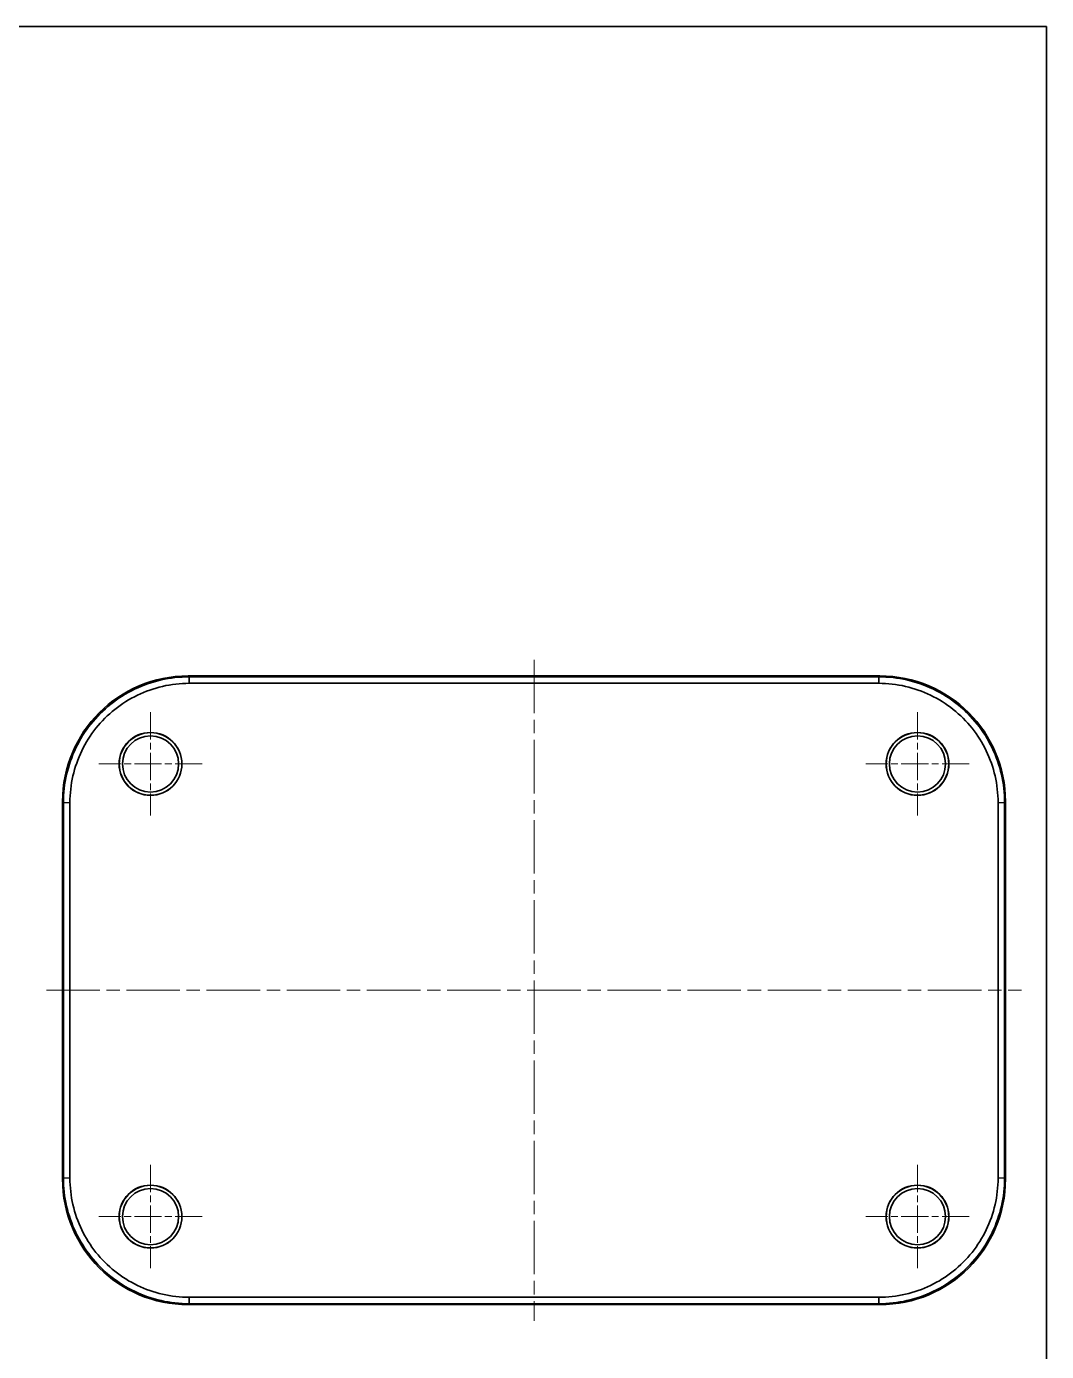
# Model space of a CAD drawing. Header units: millimetres. Extents: x 22 to 3190, y 12 to 574.
# Drawn here: x 1042.5 to 1204.8, y 222.7 to 433.5 of the extents above; entities that cross this region are included whole.
import ezdxf

# ---------------------------------------------------------------- set-up
doc = ezdxf.new("R2010")
doc.units = ezdxf.units.MM
doc.header["$LTSCALE"] = 1.5
doc.linetypes.add('CHAIN', pattern=[0.3543, 0.2362, -0.0295, 0.0591, -0.0295])
for name, color, linetype, lineweight in [('Border (ISO)', 7, 'Continuous', 35), ('Visible (ISO)', 7, 'Continuous', 35), ('Visible Narrow (ISO)', 7, 'Continuous', 25)]:
    doc.layers.add(name, color=color, linetype=linetype, lineweight=lineweight)
doc.layers.add('Center Mark (ISO)', color=7, linetype='Continuous', lineweight=18, true_color=0x80ffff)
doc.layers.add('Centerline (ISO)', color=7, linetype='Continuous', lineweight=18, true_color=0x80ffff)

# ---------------------------------------------------------------- blocks, each defined once
blk = doc.blocks.new('図面枠 tk図枠')
at = {"layer": 'Border (ISO)'}
for p, q in [((14.5, 289), (405.5, 289)), ((405.5, 289), (405.5, 8))]:
    blk.add_line(p, q, dxfattribs=at)

msp = doc.modelspace()

# ---------------------------------------------------------------- linework, layer by layer
at = {"layer": 'Center Mark (ISO)', "linetype": 'CHAIN', "ltscale": 12.176631}
for p, q in [((1062.2229, 324.4212), (1062.2229, 307.9841)), ((1184.2229, 324.4212), (1184.2229, 307.9841)), ((1070.4415, 316.2027), (1054.0044, 316.2027)), ((1192.4415, 316.2027), (1176.0044, 316.2027)), ((1062.2229, 252.4212), (1062.2229, 235.9841)), ((1184.2229, 252.4212), (1184.2229, 235.9841)), ((1070.4415, 244.2027), (1054.0044, 244.2027)), ((1192.4415, 244.2027), (1176.0044, 244.2027))]:
    msp.add_line(p, q, dxfattribs=at)
at = {"layer": 'Centerline (ISO)', "linetype": 'CHAIN', "ltscale": 23.990969}
for p, q in [((1123.2229, 332.7781), (1123.2229, 227.6273)), ((1045.6475, 280.2027), (1200.7983, 280.2027))]:
    msp.add_line(p, q, dxfattribs=at)
at = {"layer": 'Visible (ISO)'}
for p, q in [((1178.2351, 330.2027), (1068.2107, 330.2027)), ((1068.3854, 330.063), (1068.3505, 330.063)), ((1178.0605, 330.063), (1068.3854, 330.063)), ((1068.3854, 329.0281), (1178.0605, 329.0281)), ((1178.0954, 330.063), (1178.0605, 330.063)), ((1048.2229, 310.2148), (1048.2229, 250.1905)), ((1048.3626, 310.0751), (1048.3626, 310.0402)), ((1048.3626, 310.0402), (1048.3626, 250.3651)), ((1049.3975, 250.3651), (1049.3975, 310.0402)), ((1197.0483, 310.0402), (1197.0483, 250.3651)), ((1198.0832, 310.0402), (1198.0832, 310.0751)), ((1198.0832, 250.3651), (1198.0832, 310.0402)), ((1198.2229, 250.1905), (1198.2229, 310.2148)), ((1048.3626, 250.3651), (1048.3626, 250.3302)), ((1198.0832, 250.3302), (1198.0832, 250.3651)), ((1068.2107, 230.2027), (1178.2351, 230.2027)), ((1068.3505, 230.3424), (1068.3854, 230.3424)), ((1178.0605, 231.3773), (1068.3854, 231.3773)), ((1068.3854, 230.3424), (1178.0605, 230.3424)), ((1178.0605, 230.3424), (1178.0954, 230.3424))]:
    msp.add_line(p, q, dxfattribs=at)
for centre, radius in [((1062.2229, 316.2027), 5), ((1062.2229, 316.2027), 4.9773), ((1062.2229, 316.2027), 4.4686), ((1184.2229, 316.2027), 5), ((1184.2229, 316.2027), 4.9773), ((1184.2229, 316.2027), 4.4686), ((1062.2229, 244.2027), 5), ((1062.2229, 244.2027), 4.9773), ((1184.2229, 244.2027), 5), ((1184.2229, 244.2027), 4.9773), ((1062.2229, 244.2027), 4.4686), ((1184.2229, 244.2027), 4.4686)]:
    msp.add_circle(centre, radius, dxfattribs=at)
for centre, major_axis in [((1068.2351, 310.1905), (-14.1594, 14.1594)), ((1178.2107, 310.1905), (14.1594, 14.1594)), ((1068.2351, 250.2149), (-14.1594, -14.1594)), ((1178.2107, 250.2149), (14.1594, -14.1594))]:
    msp.add_ellipse(centre, major_axis=major_axis, ratio=0.99878277, start_param=5.49839613, end_param=7.06797448, dxfattribs=at)
for points, knots in [([(1068.3505, 330.063), (1065.3604, 330.063), (1059.3796, 328.7), (1053.3898, 323.9193), (1049.389, 317.5459), (1048.3626, 313.0652), (1048.3626, 310.0751)], [-0.7830483, -0.7830483, -0.7830483, -0.7830483, -0.33559213, 0.11186404, 0.33559213, 0.7830483, 0.7830483, 0.7830483, 0.7830483]), ([(1049.3976, 310.0733), (1049.4025, 312.909), (1050.3812, 317.1548), (1054.1759, 323.1921), (1059.8496, 327.7232), (1065.5166, 329.0231), (1068.3523, 329.028)], [-0.7830483, -0.7830483, -0.7830483, -0.7830483, -0.33559213, -0.11186404, 0.33559213, 0.7830483, 0.7830483, 0.7830483, 0.7830483]), ([(1068.3523, 329.028), (1068.3578, 329.028), (1068.3633, 329.028), (1068.3743, 329.0281), (1068.3798, 329.0281), (1068.3854, 329.0281)], [-0.00330977878, -0.00330977878, -0.00330977878, -0.00330977878, -0.0016548894, -0.0016548894, 0, 0, 0, 0]), ([(1178.0605, 329.0281), (1178.066, 329.0281), (1178.0715, 329.0281), (1178.0826, 329.028), (1178.0881, 329.028), (1178.0936, 329.028)], [-0.00330977882, -0.00330977882, -0.00330977882, -0.00330977882, -0.00165488941, -0.00165488941, 0, 0, 0, 0]), ([(1178.0936, 329.028), (1180.9293, 329.0231), (1185.175, 328.0444), (1191.2124, 324.2497), (1195.7435, 318.576), (1197.0434, 312.909), (1197.0483, 310.0733)], [-0.7830483, -0.7830483, -0.7830483, -0.7830483, -0.33559213, -0.11186404, 0.33559213, 0.7830483, 0.7830483, 0.7830483, 0.7830483]), ([(1198.0832, 310.0751), (1198.0832, 313.0652), (1196.7203, 319.046), (1191.9396, 325.0358), (1185.5662, 329.0366), (1181.0855, 330.063), (1178.0954, 330.063)], [-0.7830483, -0.7830483, -0.7830483, -0.7830483, -0.33559213, 0.11186404, 0.33559213, 0.7830483, 0.7830483, 0.7830483, 0.7830483]), ([(1049.3975, 310.0402), (1049.3975, 310.0458), (1049.3975, 310.0513), (1049.3975, 310.0623), (1049.3976, 310.0678), (1049.3976, 310.0733)], [-0.00330977881, -0.00330977881, -0.00330977881, -0.00330977881, -0.00165488941, -0.00165488941, 0, 0, 0, 0]), ([(1197.0483, 310.0733), (1197.0483, 310.0678), (1197.0483, 310.0623), (1197.0483, 310.0513), (1197.0483, 310.0458), (1197.0483, 310.0402)], [-0.00330977878, -0.00330977878, -0.00330977878, -0.00330977878, -0.00165488939, -0.00165488939, 0, 0, 0, 0]), ([(1048.3626, 250.3302), (1048.3626, 247.3401), (1049.7256, 241.3593), (1054.5063, 235.3695), (1060.8797, 231.3687), (1065.3604, 230.3424), (1068.3505, 230.3424)], [-0.7830483, -0.7830483, -0.7830483, -0.7830483, -0.33559213, 0.11186404, 0.33559213, 0.7830483, 0.7830483, 0.7830483, 0.7830483]), ([(1049.3976, 250.332), (1049.3976, 250.3375), (1049.3975, 250.343), (1049.3975, 250.3541), (1049.3975, 250.3596), (1049.3975, 250.3651)], [-0.00330977879, -0.00330977879, -0.00330977879, -0.00330977879, -0.0016548894, -0.0016548894, 0, 0, 0, 0]), ([(1068.3523, 231.3773), (1065.5166, 231.3822), (1061.2708, 232.361), (1055.2335, 236.1556), (1050.7024, 241.8293), (1049.4025, 247.4963), (1049.3976, 250.332)], [-0.7830483, -0.7830483, -0.7830483, -0.7830483, -0.33559213, -0.11186404, 0.33559213, 0.7830483, 0.7830483, 0.7830483, 0.7830483]), ([(1197.0483, 250.332), (1197.0434, 247.4963), (1195.7435, 241.8293), (1191.2124, 236.1556), (1185.175, 232.361), (1180.9293, 231.3822), (1178.0936, 231.3773)], [-0.7830483, -0.7830483, -0.7830483, -0.7830483, -0.33559213, 0.11186404, 0.33559213, 0.7830483, 0.7830483, 0.7830483, 0.7830483]), ([(1178.0954, 230.3424), (1181.0855, 230.3424), (1185.5662, 231.3687), (1191.9396, 235.3695), (1196.7203, 241.3593), (1198.0832, 247.3401), (1198.0832, 250.3302)], [-0.7830483, -0.7830483, -0.7830483, -0.7830483, -0.33559213, -0.11186404, 0.33559213, 0.7830483, 0.7830483, 0.7830483, 0.7830483]), ([(1197.0483, 250.3651), (1197.0483, 250.3596), (1197.0483, 250.3541), (1197.0483, 250.343), (1197.0483, 250.3375), (1197.0483, 250.332)], [-0.00330977881, -0.00330977881, -0.00330977881, -0.00330977881, -0.00165488941, -0.00165488941, 0, 0, 0, 0]), ([(1068.3854, 231.3773), (1068.3798, 231.3773), (1068.3743, 231.3773), (1068.3633, 231.3773), (1068.3578, 231.3773), (1068.3523, 231.3773)], [-0.00330977882, -0.00330977882, -0.00330977882, -0.00330977882, -0.00165488941, -0.00165488941, 0, 0, 0, 0]), ([(1178.0936, 231.3773), (1178.0881, 231.3773), (1178.0826, 231.3773), (1178.0715, 231.3773), (1178.066, 231.3773), (1178.0605, 231.3773)], [-0.00330977879, -0.00330977879, -0.00330977879, -0.00330977879, -0.00165488939, -0.00165488939, 0, 0, 0, 0])]:
    msp.add_open_spline(points, degree=3, knots=knots, dxfattribs=at)
at = {"layer": 'Visible Narrow (ISO)'}
for p, q in [((1068.3505, 330.063), (1068.2107, 330.2027)), ((1068.3523, 329.028), (1068.3505, 330.063)), ((1068.3854, 330.063), (1068.3854, 329.0281)), ((1178.0605, 329.0281), (1178.0605, 330.063)), ((1178.0954, 330.063), (1178.0936, 329.028)), ((1178.2351, 330.2027), (1178.0954, 330.063)), ((1048.2229, 310.2148), (1048.3626, 310.0751)), ((1048.3626, 310.0751), (1049.3976, 310.0733)), ((1049.3975, 310.0402), (1048.3626, 310.0402)), ((1197.0483, 310.0733), (1198.0832, 310.0751)), ((1198.0832, 310.0402), (1197.0483, 310.0402)), ((1198.0832, 310.0751), (1198.2229, 310.2148)), ((1048.3626, 250.3302), (1048.2229, 250.1905)), ((1048.3626, 250.3651), (1049.3975, 250.3651)), ((1049.3976, 250.332), (1048.3626, 250.3302)), ((1197.0483, 250.3651), (1198.0832, 250.3651)), ((1198.0832, 250.3302), (1197.0483, 250.332)), ((1198.2229, 250.1905), (1198.0832, 250.3302)), ((1068.2107, 230.2027), (1068.3505, 230.3424)), ((1068.3505, 230.3424), (1068.3523, 231.3773)), ((1068.3854, 231.3773), (1068.3854, 230.3424)), ((1178.0605, 230.3424), (1178.0605, 231.3773)), ((1178.0936, 231.3773), (1178.0954, 230.3424)), ((1178.0954, 230.3424), (1178.2351, 230.2027))]:
    msp.add_line(p, q, dxfattribs=at)

# ---------------------------------------------------------------- block references
at = {"xscale": 1.5, "yscale": 1.5, "zscale": 1.5}
msp.add_blockref('図面枠 tk図枠', (596.5, 0), dxfattribs=at)

doc.saveas('drawing.dxf')
